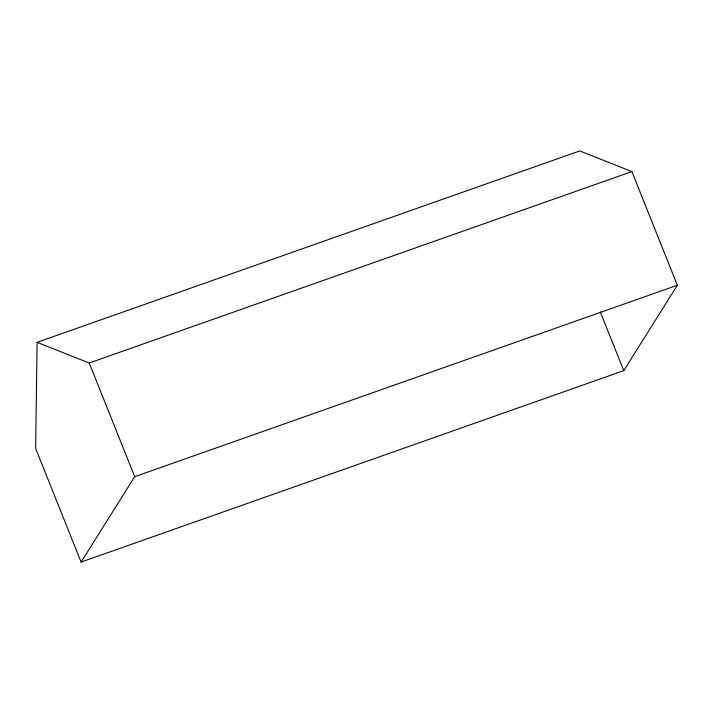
<?xml version="1.0" encoding="UTF-8"?>
<svg xmlns="http://www.w3.org/2000/svg" width="713" height="713" viewBox="0 0 713 713"><rect width="100%" height="100%" fill="white"/><g stroke="black" fill="none" stroke-linecap="round" stroke-linejoin="round"><path stroke-width="1.07" d="M37.103 342.347L35.65 448.406L81.113 562.076L623.759 370.653L677.35 285.253L631.887 171.583L579.749 150.924L37.103 342.347L89.241 363.006L631.887 171.583M81.113 562.076L134.704 476.685L677.35 285.253M600.248 311.875L623.759 370.653M89.241 363.006L134.704 476.685"/></g></svg>
